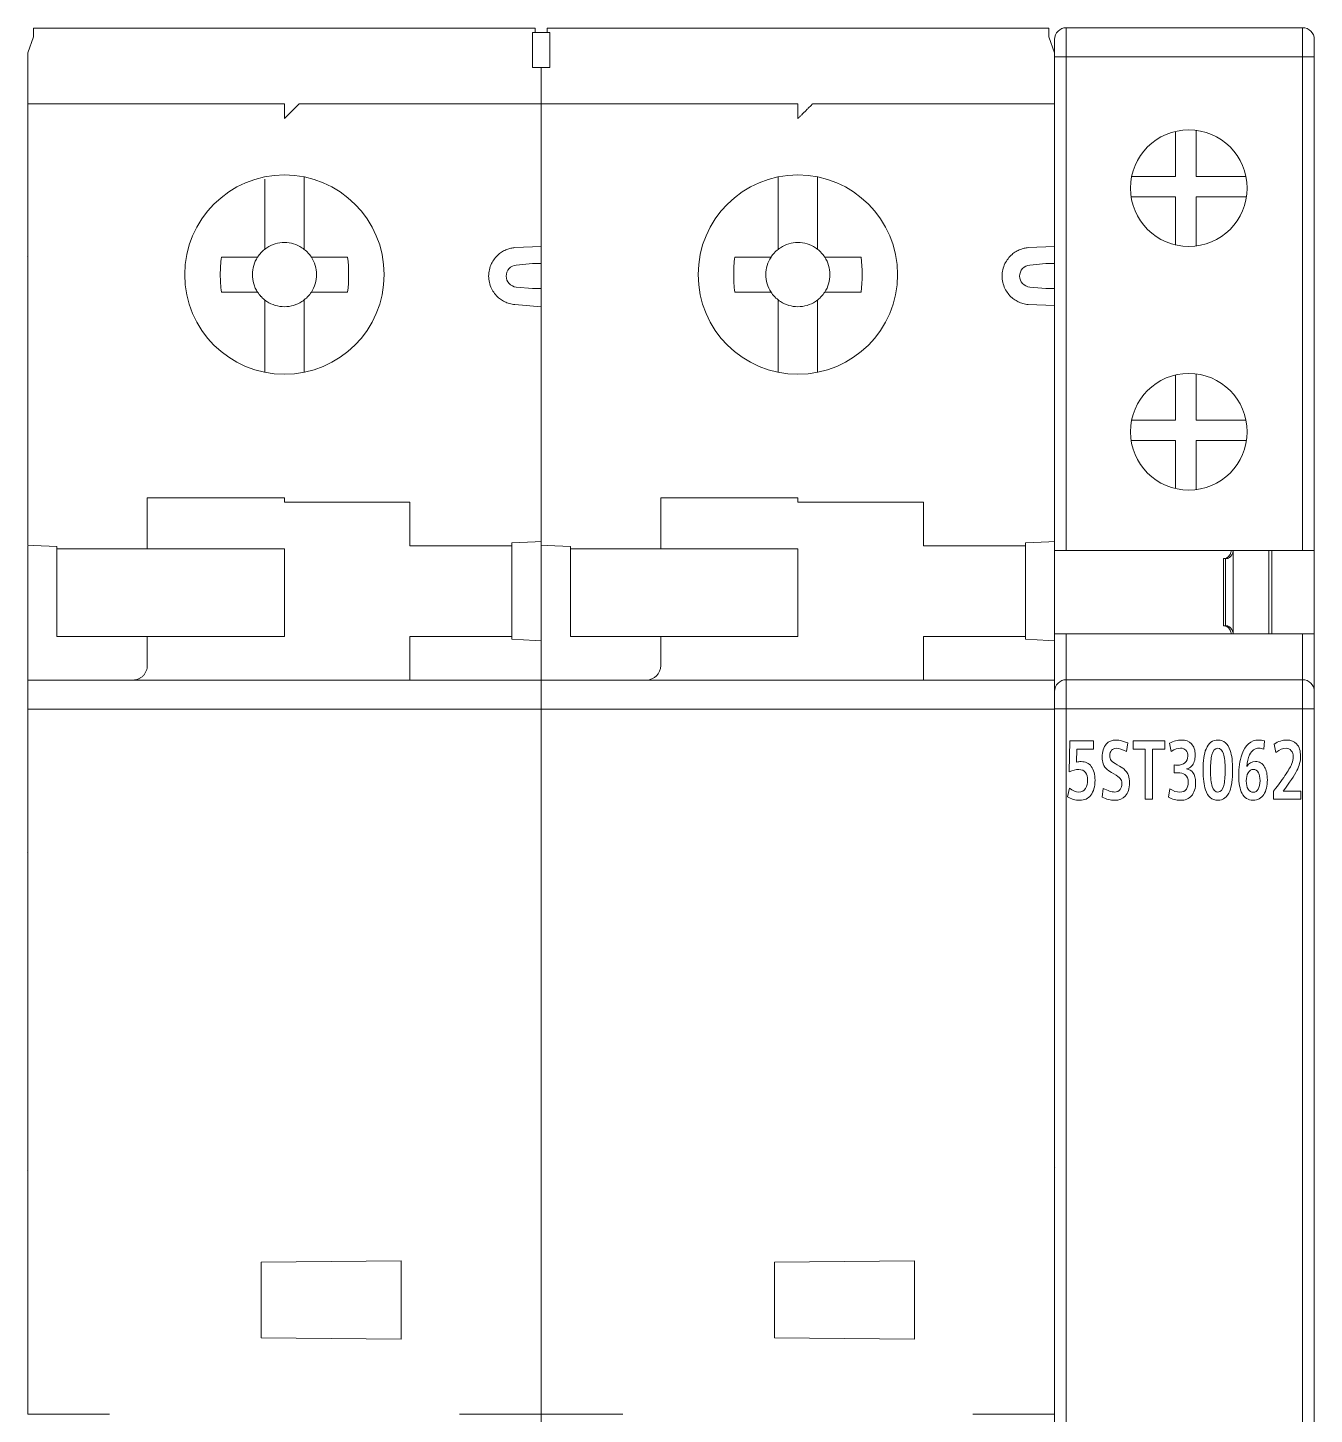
# Model space of a CAD drawing. Header units: millimetres. Extents: x 4137 to 6698, y 1400 to 3585.
# Drawn here: x 4562.12 to 4606.22, y 3019.04 to 3066.57 of the extents above; entities that cross this region are included whole.
import ezdxf

# ---------------------------------------------------------------- set-up
doc = ezdxf.new("R2010")
doc.units = ezdxf.units.MM
doc.layers.add('000-PI-Oprema', color=30, linetype='Continuous', lineweight=5)

msp = doc.modelspace()

# ---------------------------------------------------------------- linework, layer by layer
at = {"layer": '000-PI-Oprema', "color": 0, "lineweight": 0}
for p, q in [((4562.322, 3066.253), (4562.122, 3065.703)), ((4562.322, 3066.553), (4567.122, 3066.553)), ((4567.122, 3066.553), (4574.742, 3066.553)), ((4574.742, 3066.553), (4579.522, 3066.553)), ((4579.422, 3066.403), (4579.522, 3066.403)), ((4579.522, 3066.403), (4579.922, 3066.403)), ((4579.922, 3066.553), (4584.722, 3066.553)), ((4579.922, 3066.403), (4580.022, 3066.403)), ((4584.722, 3066.553), (4592.342, 3066.553)), ((4592.342, 3066.553), (4597.122, 3066.553)), ((4597.322, 3065.703), (4597.122, 3066.253)), ((4562.122, 3065.703), (4562.122, 3063.103)), ((4597.322, 3065.703), (4597.322, 3063.103)), ((4579.422, 3065.203), (4579.422, 3065.503)), ((4580.022, 3065.203), (4579.422, 3065.203)), ((4579.722, 3065.203), (4579.722, 3059.383)), ((4580.022, 3065.203), (4580.022, 3065.503)), ((4570.922, 3063.953), (4562.122, 3063.953)), ((4571.422, 3063.953), (4579.522, 3063.953)), ((4579.522, 3063.953), (4588.522, 3063.953)), ((4589.022, 3063.953), (4597.322, 3063.953)), ((4562.122, 3063.103), (4562.122, 3048.832)), ((4597.322, 3063.103), (4597.322, 3059.383)), ((4571.597, 3061.379), (4571.597, 3061.454)), ((4587.847, 3061.454), (4587.847, 3061.379)), ((4589.197, 3061.379), (4589.197, 3061.454)), ((4570.247, 3061.379), (4570.247, 3059.259)), ((4571.597, 3059.259), (4571.597, 3061.379)), ((4587.847, 3061.379), (4587.847, 3059.259)), ((4589.197, 3059.259), (4589.197, 3061.379)), ((4570.247, 3058.972), (4570.247, 3059.259)), ((4571.597, 3058.972), (4571.597, 3059.259)), ((4579.722, 3059.066), (4578.816, 3059.028)), ((4579.722, 3056.723), (4579.722, 3059.383)), ((4587.847, 3058.972), (4587.847, 3059.259)), ((4589.197, 3058.972), (4589.197, 3059.259)), ((4597.322, 3059.066), (4596.416, 3059.028)), ((4562.122, 3058.753), (4562.117, 3058.739)), ((4568.759, 3058.703), (4569.616, 3058.703)), ((4572.229, 3058.703), (4573.086, 3058.703)), ((4586.359, 3058.703), (4587.216, 3058.703)), ((4589.829, 3058.703), (4590.686, 3058.703)), ((4606.222, 3058.753), (4606.217, 3058.739)), ((4579.422, 3058.479), (4578.868, 3058.43)), ((4597.022, 3058.479), (4596.468, 3058.43)), ((4597.322, 3058.479), (4597.322, 3057.627)), ((4579.422, 3057.627), (4578.868, 3057.676)), ((4597.022, 3057.627), (4596.468, 3057.676)), ((4568.759, 3057.503), (4569.616, 3057.503)), ((4570.247, 3056.947), (4570.247, 3057.235)), ((4571.597, 3056.947), (4571.597, 3057.235)), ((4573.086, 3057.503), (4572.229, 3057.503)), ((4586.359, 3057.503), (4587.216, 3057.503)), ((4587.847, 3056.947), (4587.847, 3057.235)), ((4589.197, 3056.947), (4589.197, 3057.235)), ((4590.686, 3057.503), (4589.829, 3057.503)), ((4570.247, 3056.947), (4570.247, 3054.827)), ((4571.597, 3054.827), (4571.597, 3056.947)), ((4578.816, 3057.078), (4579.722, 3056.999)), ((4579.722, 3056.723), (4579.722, 3048.956)), ((4587.847, 3056.947), (4587.847, 3054.827)), ((4589.197, 3054.827), (4589.197, 3056.947)), ((4596.416, 3057.078), (4597.322, 3057.04)), ((4597.322, 3056.723), (4597.322, 3048.956)), ((4570.247, 3054.827), (4570.247, 3054.752)), ((4571.597, 3054.752), (4571.597, 3054.827)), ((4587.847, 3054.827), (4587.847, 3054.752)), ((4589.197, 3054.752), (4589.197, 3054.827)), ((4562.122, 3052.803), (4562.117, 3052.808)), ((4597.327, 3052.603), (4597.322, 3052.603)), ((4606.222, 3052.803), (4606.217, 3052.808)), ((4566.222, 3050.453), (4570.922, 3050.453)), ((4566.222, 3048.703), (4566.222, 3050.453)), ((4570.922, 3050.453), (4570.922, 3050.303)), ((4570.922, 3050.303), (4575.222, 3050.303)), ((4575.222, 3050.303), (4575.222, 3048.803)), ((4588.522, 3050.453), (4583.822, 3050.453)), ((4583.822, 3048.703), (4583.822, 3050.453)), ((4588.522, 3050.303), (4588.522, 3050.453)), ((4592.822, 3050.303), (4588.522, 3050.303)), ((4592.822, 3048.803), (4592.822, 3050.303)), ((4562.322, 3048.821), (4562.122, 3048.832)), ((4562.122, 3044.627), (4562.122, 3048.803)), ((4562.322, 3048.821), (4563.122, 3048.779)), ((4563.122, 3048.779), (4563.122, 3048.703)), ((4563.122, 3048.703), (4566.222, 3048.703)), ((4563.122, 3048.703), (4563.122, 3045.703)), ((4566.222, 3048.703), (4566.622, 3048.703)), ((4566.622, 3048.703), (4570.922, 3048.703)), ((4570.922, 3048.703), (4570.922, 3045.703)), ((4575.622, 3048.803), (4575.222, 3048.803)), ((4575.622, 3048.803), (4578.722, 3048.803)), ((4578.722, 3048.903), (4579.522, 3048.945)), ((4578.722, 3048.803), (4578.722, 3048.903)), ((4578.722, 3045.703), (4578.722, 3048.803)), ((4579.522, 3048.945), (4579.722, 3048.956)), ((4579.722, 3048.956), (4579.722, 3048.832)), ((4579.722, 3048.832), (4579.922, 3048.821)), ((4579.722, 3048.803), (4579.722, 3048.832)), ((4579.722, 3048.803), (4579.722, 3045.551)), ((4579.922, 3048.821), (4580.722, 3048.779)), ((4580.722, 3048.779), (4580.722, 3048.703)), ((4580.722, 3048.703), (4583.822, 3048.703)), ((4580.722, 3048.703), (4580.722, 3045.703)), ((4583.822, 3048.703), (4584.222, 3048.703)), ((4584.222, 3048.703), (4588.522, 3048.703)), ((4588.522, 3048.703), (4588.522, 3045.703)), ((4593.222, 3048.803), (4592.822, 3048.803)), ((4596.322, 3048.803), (4593.222, 3048.803)), ((4597.122, 3048.945), (4596.322, 3048.903)), ((4596.322, 3048.803), (4596.322, 3048.903)), ((4596.322, 3045.703), (4596.322, 3048.803)), ((4597.322, 3048.956), (4597.122, 3048.945)), ((4597.322, 3048.956), (4597.322, 3045.551)), ((4562.117, 3047.798), (4562.122, 3047.803)), ((4597.322, 3048.003), (4597.327, 3048.003)), ((4606.217, 3047.798), (4606.222, 3047.803)), ((4563.122, 3045.703), (4566.222, 3045.703)), ((4566.622, 3045.703), (4566.222, 3045.703)), ((4566.222, 3045.703), (4566.222, 3044.703)), ((4570.922, 3045.703), (4566.622, 3045.703)), ((4575.222, 3045.703), (4575.622, 3045.703)), ((4575.222, 3044.203), (4575.222, 3045.703)), ((4578.722, 3045.703), (4575.622, 3045.703)), ((4578.722, 3045.603), (4578.722, 3045.703)), ((4578.722, 3045.603), (4579.522, 3045.561)), ((4579.522, 3045.561), (4579.722, 3045.551)), ((4579.722, 3044.627), (4579.722, 3045.551)), ((4583.822, 3045.703), (4580.722, 3045.703)), ((4583.822, 3045.703), (4584.222, 3045.703)), ((4583.822, 3045.703), (4583.822, 3044.703)), ((4588.522, 3045.703), (4584.222, 3045.703)), ((4592.822, 3045.703), (4593.222, 3045.703)), ((4592.822, 3045.703), (4592.822, 3044.203)), ((4596.322, 3045.703), (4593.222, 3045.703)), ((4596.322, 3045.603), (4596.322, 3045.703)), ((4597.122, 3045.561), (4596.322, 3045.603)), ((4597.122, 3045.561), (4597.322, 3045.551)), ((4597.322, 3045.551), (4597.322, 3043.353)), ((4562.122, 3043.353), (4562.122, 3044.627)), ((4579.722, 3044.627), (4579.722, 3043.353)), ((4562.122, 3044.203), (4579.722, 3044.203)), ((4597.322, 3044.203), (4579.722, 3044.203)), ((4562.122, 3019.036), (4562.122, 3043.353)), ((4579.722, 3043.353), (4579.722, 3043.203)), ((4597.322, 3043.353), (4597.322, 3019.186)), ((4579.522, 3043.203), (4562.122, 3043.203)), ((4579.722, 3043.203), (4579.522, 3043.203)), ((4597.122, 3043.203), (4579.722, 3043.208)), ((4579.722, 3043.203), (4579.722, 3019.036)), ((4597.122, 3043.203), (4597.322, 3043.203)), ((4562.117, 3038.298), (4562.122, 3038.303)), ((4597.322, 3038.503), (4597.327, 3038.503)), ((4606.217, 3038.298), (4606.222, 3038.303)), ((4562.122, 3036.753), (4562.117, 3036.753)), ((4606.222, 3036.753), (4606.217, 3036.753)), ((4562.122, 3036.153), (4562.117, 3036.158)), ((4597.327, 3036.158), (4597.322, 3036.153)), ((4606.222, 3036.153), (4606.217, 3036.158)), ((4562.122, 3029.051), (4562.121, 3029.056)), ((4597.322, 3028.753), (4597.327, 3028.748)), ((4606.222, 3029.051), (4606.221, 3029.056)), ((4562.117, 3027.417), (4562.122, 3027.403)), ((4597.322, 3027.503), (4597.327, 3027.517)), ((4606.217, 3027.417), (4606.222, 3027.403)), ((4570.122, 3024.253), (4574.922, 3024.295)), ((4570.122, 3021.653), (4570.122, 3024.253)), ((4574.922, 3024.295), (4574.922, 3021.611)), ((4587.722, 3024.253), (4592.522, 3024.295)), ((4587.722, 3021.653), (4587.722, 3024.253)), ((4592.522, 3024.295), (4592.522, 3021.611)), ((4574.922, 3021.611), (4570.122, 3021.653)), ((4592.522, 3021.611), (4587.722, 3021.653)), ((4562.322, 3019.036), (4562.122, 3019.036)), ((4562.322, 3019.036), (4564.922, 3019.036)), ((4576.922, 3019.036), (4579.522, 3019.036)), ((4579.722, 3019.036), (4579.522, 3019.036)), ((4579.722, 3019.036), (4579.722, 3017.794)), ((4579.922, 3019.036), (4579.722, 3019.036)), ((4579.922, 3019.036), (4582.522, 3019.036)), ((4594.522, 3019.036), (4597.122, 3019.036)), ((4597.122, 3019.036), (4597.322, 3019.036))]:
    msp.add_line(p, q, dxfattribs=at)
at = {"layer": '000-PI-Oprema', "color": 0, "linetype": 'ByBlock', "lineweight": 0}
for p, q in [((4597.322, 3065.566), (4597.322, 3066.166)), ((4597.722, 3066.566), (4605.822, 3066.566)), ((4597.722, 3065.566), (4597.722, 3066.566)), ((4605.822, 3065.566), (4605.822, 3066.566)), ((4606.222, 3066.166), (4606.222, 3065.566)), ((4597.322, 3048.641), (4597.322, 3065.566)), ((4597.722, 3065.566), (4597.322, 3065.566)), ((4597.722, 3048.641), (4597.722, 3065.566)), ((4597.722, 3065.566), (4605.822, 3065.566)), ((4605.822, 3048.641), (4605.822, 3065.566)), ((4606.222, 3065.566), (4605.822, 3065.566)), ((4606.222, 3065.566), (4606.222, 3048.641)), ((4601.471, 3063.014), (4601.471, 3061.466)), ((4602.171, 3063.05), (4602.171, 3061.466)), ((4599.963, 3061.466), (4601.471, 3061.466)), ((4602.171, 3061.466), (4603.882, 3061.466)), ((4599.945, 3060.766), (4601.471, 3060.766)), ((4601.471, 3060.766), (4601.471, 3059.117)), ((4602.171, 3059.081), (4602.171, 3060.766)), ((4603.9, 3060.766), (4602.171, 3060.766)), ((4601.471, 3054.664), (4601.471, 3053.116)), ((4602.171, 3054.7), (4602.171, 3053.116)), ((4599.963, 3053.116), (4601.471, 3053.116)), ((4602.171, 3053.116), (4603.882, 3053.116)), ((4601.471, 3052.416), (4599.945, 3052.416)), ((4601.471, 3052.416), (4601.471, 3050.767)), ((4603.9, 3052.416), (4602.171, 3052.416)), ((4602.171, 3050.731), (4602.171, 3052.416)), ((4597.722, 3048.641), (4597.322, 3048.641)), ((4597.322, 3048.366), (4597.322, 3048.641)), ((4605.822, 3048.641), (4597.722, 3048.641)), ((4603.446, 3048.641), (4603.446, 3045.791)), ((4604.667, 3045.791), (4604.667, 3048.641)), ((4604.772, 3048.641), (4604.772, 3045.791)), ((4606.222, 3048.641), (4605.822, 3048.641)), ((4606.222, 3048.641), (4606.222, 3045.791)), ((4597.322, 3045.791), (4597.322, 3048.366)), ((4603.112, 3046.066), (4603.112, 3048.366)), ((4603.112, 3048.366), (4603.184, 3048.366)), ((4603.184, 3046.066), (4603.184, 3048.366)), ((4603.198, 3048.366), (4603.184, 3048.366)), ((4597.322, 3043.816), (4597.322, 3045.791)), ((4597.322, 3045.791), (4597.722, 3045.791)), ((4605.822, 3045.791), (4597.722, 3045.791)), ((4597.722, 3045.791), (4597.722, 3044.216)), ((4603.184, 3046.066), (4603.112, 3046.066)), ((4603.198, 3046.066), (4603.184, 3046.066)), ((4605.822, 3045.791), (4606.222, 3045.791)), ((4605.822, 3044.216), (4605.822, 3045.791)), ((4606.222, 3045.791), (4606.222, 3043.816)), ((4597.322, 3043.216), (4597.322, 3043.816)), ((4605.822, 3044.216), (4597.722, 3044.216)), ((4597.722, 3043.216), (4597.722, 3044.216)), ((4605.822, 3043.216), (4605.822, 3044.216)), ((4606.222, 3043.816), (4606.222, 3043.216)), ((4597.322, 3016.605), (4597.322, 3043.216)), ((4597.722, 3043.216), (4597.322, 3043.216)), ((4597.722, 3016.86), (4597.722, 3043.216)), ((4605.822, 3043.216), (4597.722, 3043.216)), ((4606.222, 3043.216), (4605.822, 3043.216)), ((4605.822, 3016.86), (4605.822, 3043.216)), ((4606.222, 3043.216), (4606.222, 3016.605)), ((4606.222, 3043.216), (4606.222, 3016.605)), ((4597.821, 3041.058), (4597.845, 3042.116)), ((4597.845, 3042.116), (4598.656, 3042.116)), ((4598.656, 3042.116), (4598.656, 3041.834)), ((4599.832, 3042.048), (4599.782, 3041.751)), ((4600.011, 3041.834), (4600.011, 3042.116)), ((4600.011, 3042.116), (4601.104, 3042.116)), ((4601.104, 3042.116), (4601.104, 3041.834)), ((4601.314, 3041.759), (4601.265, 3042.041)), ((4604.516, 3042.126), (4604.495, 3041.832)), ((4604.909, 3041.718), (4604.848, 3042.009)), ((4598.086, 3041.834), (4598.075, 3041.387)), ((4598.656, 3041.834), (4598.086, 3041.834)), ((4600.429, 3041.834), (4600.011, 3041.834)), ((4600.429, 3040.116), (4600.429, 3041.834)), ((4601.104, 3041.834), (4600.68, 3041.834)), ((4600.68, 3041.834), (4600.68, 3040.116)), ((4601.416, 3041.021), (4601.416, 3041.293)), ((4597.764, 3040.206), (4597.832, 3040.494)), ((4598.955, 3040.186), (4598.99, 3040.491)), ((4600.68, 3040.116), (4600.429, 3040.116)), ((4601.222, 3040.188), (4601.274, 3040.474)), ((4604.824, 3040.116), (4604.824, 3040.394)), ((4605.764, 3040.116), (4604.824, 3040.116)), ((4605.155, 3040.398), (4605.764, 3040.398)), ((4605.764, 3040.398), (4605.764, 3040.116))]:
    msp.add_line(p, q, dxfattribs=at)
for centre in [(4601.922, 3061.066), (4601.922, 3052.716)]:
    msp.add_circle(centre, 2, dxfattribs=at)
at = {"layer": '000-PI-Oprema', "color": 0, "lineweight": 0}
for centre in [(4570.922, 3058.103), (4588.522, 3058.103)]:
    msp.add_circle(centre, 3.418, dxfattribs=at)
at = {"layer": '000-PI-Oprema', "color": 0, "linetype": 'ByBlock', "lineweight": 0}
for centre, start, end in [((4597.722, 3066.166), 90, 180), ((4605.822, 3066.166), 0, 90), ((4597.722, 3043.816), 90, 180), ((4605.822, 3043.816), 0, 90)]:
    msp.add_arc(centre, 0.4, start, end, dxfattribs=at)
at = {"layer": '000-PI-Oprema', "color": 0, "lineweight": 0}
for centre, radius, start, end in [((4570.922, 3058.103), 1.1, 123.0557, 133.0681), ((4570.922, 3058.103), 1.1, 46.9319, 56.9443), ((4588.522, 3058.103), 1.1, 123.0557, 133.0681), ((4588.522, 3058.103), 1.1, 46.9319, 56.9443), ((4570.922, 3058.103), 1.1, 136.9319, 146.9443), ((4570.922, 3058.103), 1.1, 135, 136.9319), ((4570.922, 3058.103), 1.1, 45, 46.9319), ((4570.922, 3058.103), 1.1, 43.0681, 45), ((4570.922, 3058.103), 1.1, 33.0557, 43.0681), ((4588.522, 3058.103), 1.1, 136.9319, 146.9443), ((4588.522, 3058.103), 1.1, 135, 136.9319), ((4588.522, 3058.103), 1.1, 45, 46.9319), ((4588.522, 3058.103), 1.1, 43.0681, 45), ((4588.522, 3058.103), 1.1, 33.0557, 43.0681), ((4570.922, 3058.103), 1.1, 213.0557, 223.0681), ((4570.922, 3058.103), 1.1, 226.9319, 236.9443), ((4570.922, 3058.103), 1.1, 303.0557, 313.0681), ((4570.922, 3058.103), 1.1, 313.0681, 315), ((4570.922, 3058.103), 1.1, 315, 316.9319), ((4570.922, 3058.103), 1.1, 316.9319, 326.9443), ((4588.522, 3058.103), 1.1, 213.0557, 223.0681), ((4588.522, 3058.103), 1.1, 226.9319, 236.9443), ((4588.522, 3058.103), 1.1, 303.0557, 313.0681), ((4588.522, 3058.103), 1.1, 313.0681, 315), ((4588.522, 3058.103), 1.1, 315, 316.9319), ((4588.522, 3058.103), 1.1, 316.9319, 326.9443), ((4583.322, 3044.703), 0.5, 270, 0)]:
    msp.add_arc(centre, radius, start, end, dxfattribs=at)
for points, knots in [([(4562.322, 3066.253), (4562.322, 3066.278), (4562.322, 3066.334), (4562.322, 3066.409), (4562.322, 3066.474), (4562.322, 3066.519), (4562.322, 3066.548), (4562.322, 3066.551), (4562.322, 3066.553)], [0.2613825, 0.2613825, 0.2613825, 0.2613825, 0.3685854, 0.5000663, 0.6285535, 0.7600358, 0.8779631, 1, 1, 1, 1]), ([(4579.422, 3066.403), (4579.422, 3066.384), (4579.422, 3066.329), (4579.422, 3066.215), (4579.422, 3066.056), (4579.422, 3065.879), (4579.422, 3065.692), (4579.422, 3065.566), (4579.422, 3065.503)], [0.287427, 0.287427, 0.287427, 0.287427, 0.3699948, 0.5001298, 0.629921, 0.7600558, 0.879771, 1, 1, 1, 1]), ([(4579.522, 3066.403), (4579.522, 3066.404), (4579.522, 3066.46), (4579.522, 3066.528), (4579.522, 3066.545), (4579.522, 3066.553)], [0, 0, 0, 0, 0.010834, 0.505413, 1, 1, 1, 1]), ([(4579.922, 3066.553), (4579.922, 3066.545), (4579.922, 3066.528), (4579.922, 3066.46), (4579.922, 3066.404), (4579.922, 3066.403)], [0, 0, 0, 0, 0.494587, 0.989166, 1, 1, 1, 1]), ([(4580.022, 3066.403), (4580.022, 3066.355), (4580.022, 3066.29), (4580.022, 3066.025), (4580.022, 3065.765), (4580.022, 3065.503)], [0.2858647, 0.2858647, 0.2858647, 0.2858647, 0.5, 0.5, 1, 1, 1, 1]), ([(4597.122, 3066.253), (4597.122, 3066.31), (4597.122, 3066.363), (4597.122, 3066.499), (4597.122, 3066.553), (4597.122, 3066.553)], [0.262243, 0.262243, 0.262243, 0.262243, 0.5, 0.5, 1, 1, 1, 1]), ([(4570.922, 3063.953), (4570.922, 3063.952), (4570.922, 3063.951), (4570.922, 3063.938), (4570.922, 3063.915), (4570.922, 3063.874), (4570.922, 3063.81), (4570.922, 3063.73), (4570.922, 3063.642), (4570.922, 3063.548), (4570.922, 3063.485), (4570.922, 3063.453)], [0, 0, 0, 0, 0.080758, 0.160392, 0.240099, 0.368585, 0.500066, 0.628554, 0.760036, 0.877963, 1, 1, 1, 1]), ([(4571.422, 3063.953), (4571.422, 3063.953), (4571.421, 3063.951), (4571.411, 3063.942), (4571.396, 3063.927), (4571.375, 3063.906), (4571.348, 3063.879), (4571.315, 3063.846), (4571.268, 3063.798), (4571.201, 3063.732), (4571.12, 3063.65), (4571.025, 3063.556), (4570.96, 3063.491), (4570.922, 3063.453)], [0, 0, 0, 0, 0.056117, 0.113833, 0.173777, 0.236509, 0.302522, 0.372235, 0.446007, 0.56933, 0.712859, 0.83153, 1, 1, 1, 1]), ([(4588.522, 3063.453), (4588.522, 3063.584), (4588.522, 3063.714), (4588.522, 3063.899), (4588.522, 3063.953), (4588.522, 3063.953)], [0, 0, 0, 0, 0.5, 0.5, 1, 1, 1, 1]), ([(4588.522, 3063.453), (4588.544, 3063.475), (4588.588, 3063.518), (4588.652, 3063.582), (4588.723, 3063.654), (4588.8, 3063.731), (4588.876, 3063.807), (4588.939, 3063.87), (4588.986, 3063.917), (4589.017, 3063.947), (4589.021, 3063.951), (4589.022, 3063.953)], [0, 0, 0, 0, 0.097283, 0.192791, 0.287384, 0.42418, 0.554334, 0.675821, 0.789691, 0.896334, 1, 1, 1, 1]), ([(4571.522, 3059.025), (4571.345, 3059.141), (4571.134, 3059.203), (4570.711, 3059.203), (4570.5, 3059.141), (4570.322, 3059.025)], [0, 0, 0, 0, 0.5, 0.5, 1, 1, 1, 1]), ([(4578.816, 3057.078), (4578.786, 3057.082), (4578.725, 3057.089), (4578.636, 3057.11), (4578.525, 3057.146), (4578.396, 3057.209), (4578.251, 3057.314), (4578.119, 3057.453), (4578.011, 3057.63), (4577.938, 3057.833), (4577.914, 3058.053), (4577.938, 3058.274), (4578.011, 3058.476), (4578.119, 3058.654), (4578.25, 3058.792), (4578.396, 3058.897), (4578.539, 3058.966), (4578.68, 3059.011), (4578.771, 3059.022), (4578.816, 3059.028)], [0, 0, 0, 0, 0.031513, 0.062833, 0.094232, 0.152293, 0.210532, 0.279327, 0.348301, 0.424071, 0.50002, 0.57579, 0.651739, 0.720534, 0.789508, 0.84757, 0.905809, 0.95275, 1, 1, 1, 1]), ([(4589.122, 3059.025), (4588.945, 3059.141), (4588.734, 3059.203), (4588.311, 3059.203), (4588.1, 3059.141), (4587.922, 3059.025)], [0, 0, 0, 0, 0.5, 0.5, 1, 1, 1, 1]), ([(4596.416, 3057.078), (4596.386, 3057.082), (4596.325, 3057.089), (4596.236, 3057.11), (4596.125, 3057.146), (4595.996, 3057.209), (4595.851, 3057.314), (4595.719, 3057.453), (4595.611, 3057.63), (4595.538, 3057.833), (4595.514, 3058.053), (4595.538, 3058.274), (4595.611, 3058.476), (4595.719, 3058.654), (4595.85, 3058.792), (4595.996, 3058.897), (4596.139, 3058.966), (4596.28, 3059.011), (4596.371, 3059.022), (4596.416, 3059.028)], [0, 0, 0, 0, 0.031513, 0.062833, 0.094232, 0.152293, 0.210532, 0.279327, 0.348301, 0.424071, 0.50002, 0.57579, 0.651739, 0.720534, 0.789508, 0.84757, 0.905809, 0.95275, 1, 1, 1, 1]), ([(4597.322, 3059.382), (4597.322, 3059.382), (4597.322, 3059.38), (4597.322, 3059.367), (4597.322, 3059.345), (4597.322, 3059.305), (4597.322, 3059.236), (4597.322, 3059.123), (4597.322, 3058.985), (4597.322, 3058.828), (4597.322, 3058.657), (4597.322, 3058.538), (4597.322, 3058.479)], [0, 0, 0, 0, 0.062572, 0.124512, 0.186422, 0.248903, 0.373491, 0.498598, 0.623567, 0.749199, 0.874318, 1, 1, 1, 1]), ([(4568.759, 3058.703), (4568.735, 3058.504), (4568.71, 3058.103), (4568.735, 3057.702), (4568.759, 3057.503), (4568.759, 3057.503)], [-0.000008, -0.000008, -0.000008, -0.000008, 0.499992, 0.999992, 1, 1, 1, 1]), ([(4572.229, 3058.703), (4572.161, 3058.703), (4572.037, 3058.703), (4571.905, 3058.703), (4571.844, 3058.703)], [0, 0, 0, 0, 0.54278, 1, 1, 1, 1]), ([(4586.359, 3058.703), (4586.335, 3058.504), (4586.31, 3058.103), (4586.335, 3057.702), (4586.359, 3057.503), (4586.359, 3057.503)], [0, 0, 0, 0, 0.5, 1, 1.000008, 1.000008, 1.000008, 1.000008]), ([(4589.829, 3058.703), (4589.761, 3058.703), (4589.637, 3058.703), (4589.505, 3058.703), (4589.444, 3058.703)], [0, 0, 0, 0, 0.54278, 1, 1, 1, 1]), ([(4570.001, 3057.503), (4570.002, 3057.505), (4570.001, 3057.503), (4570, 3057.503), (4570, 3057.504), (4570, 3057.504), (4570, 3057.504), (4569.999, 3057.506), (4569.997, 3057.508), (4569.994, 3057.513), (4569.988, 3057.523), (4569.976, 3057.542), (4569.953, 3057.583), (4569.911, 3057.665), (4569.846, 3057.839), (4569.822, 3057.997), (4569.822, 3058.103)], [0, 0, 0, 0, 0.000244, 0.000244, 0.000488, 0.000977, 0.001953, 0.003906, 0.007813, 0.015625, 0.03125, 0.0625, 0.125, 0.25, 0.5, 1, 1, 1, 1]), ([(4578.868, 3057.676), (4578.775, 3057.684), (4578.685, 3057.728), (4578.559, 3057.866), (4578.522, 3057.96), (4578.522, 3058.147), (4578.559, 3058.24), (4578.685, 3058.378), (4578.775, 3058.422), (4578.868, 3058.43)], [0, 0, 0, 0, 0.25, 0.25, 0.5, 0.5, 0.75, 0.75, 1, 1, 1, 1]), ([(4579.722, 3058.479), (4579.722, 3058.479), (4579.69, 3058.479), (4579.579, 3058.479), (4579.501, 3058.479), (4579.422, 3058.479)], [0, 0, 0, 0, 0.5, 0.5, 1, 1, 1, 1]), ([(4587.601, 3057.503), (4587.601, 3057.503), (4587.485, 3057.68), (4587.422, 3057.892), (4587.422, 3058.103)], [0, 0, 0, 0, 0.0000079, 0.5000079, 0.5000079, 0.5000079, 0.5000079]), ([(4596.468, 3057.676), (4596.375, 3057.684), (4596.285, 3057.728), (4596.159, 3057.866), (4596.122, 3057.96), (4596.122, 3058.147), (4596.159, 3058.24), (4596.285, 3058.378), (4596.375, 3058.422), (4596.468, 3058.43)], [0, 0, 0, 0, 0.25, 0.25, 0.5, 0.5, 0.75, 0.75, 1, 1, 1, 1]), ([(4597.322, 3058.479), (4597.322, 3058.479), (4597.29, 3058.479), (4597.179, 3058.479), (4597.101, 3058.479), (4597.022, 3058.479)], [0, 0, 0, 0, 0.5, 0.5, 1, 1, 1, 1]), ([(4579.722, 3057.627), (4579.722, 3057.627), (4579.693, 3057.627), (4579.576, 3057.627), (4579.493, 3057.627), (4579.422, 3057.627)], [0, 0, 0, 0, 0.5, 0.5, 1, 1, 1, 1]), ([(4597.322, 3057.627), (4597.322, 3057.627), (4597.293, 3057.627), (4597.176, 3057.627), (4597.093, 3057.627), (4597.022, 3057.627)], [0, 0, 0, 0, 0.5, 0.5, 1, 1, 1, 1]), ([(4597.322, 3057.627), (4597.322, 3057.598), (4597.322, 3057.538), (4597.322, 3057.45), (4597.322, 3057.364), (4597.322, 3057.253), (4597.322, 3057.121), (4597.322, 3056.984), (4597.322, 3056.87), (4597.322, 3056.788), (4597.322, 3056.734), (4597.322, 3056.727), (4597.322, 3056.724)], [0, 0, 0, 0, 0.06314, 0.125631, 0.188079, 0.251095, 0.376332, 0.501694, 0.62641, 0.751388, 0.875439, 1, 1, 1, 1]), ([(4569.616, 3057.503), (4569.684, 3057.503), (4569.808, 3057.503), (4569.94, 3057.503), (4570.001, 3057.503)], [0, 0, 0, 0, 0.54278, 1, 1, 1, 1]), ([(4570.322, 3057.181), (4570.5, 3057.066), (4570.711, 3057.003), (4571.134, 3057.003), (4571.345, 3057.066), (4571.522, 3057.181)], [0, 0, 0, 0, 0.5, 0.5, 1, 1, 1, 1]), ([(4572.229, 3057.503), (4572.161, 3057.503), (4572.037, 3057.503), (4571.905, 3057.503), (4571.844, 3057.503)], [0, 0, 0, 0, 0.540007, 1, 1, 1, 1]), ([(4587.216, 3057.503), (4587.284, 3057.503), (4587.408, 3057.503), (4587.54, 3057.503), (4587.601, 3057.503)], [0, 0, 0, 0, 0.54278, 1, 1, 1, 1]), ([(4587.922, 3057.181), (4588.1, 3057.066), (4588.311, 3057.003), (4588.734, 3057.003), (4588.945, 3057.066), (4589.122, 3057.181)], [0, 0, 0, 0, 0.5, 0.5, 1, 1, 1, 1]), ([(4589.829, 3057.503), (4589.761, 3057.503), (4589.637, 3057.503), (4589.505, 3057.503), (4589.444, 3057.503)], [0, 0, 0, 0, 0.540007, 1, 1, 1, 1]), ([(4565.722, 3044.203), (4565.743, 3044.204), (4565.781, 3044.205), (4565.833, 3044.215), (4565.876, 3044.227), (4565.934, 3044.248), (4566.001, 3044.284), (4566.078, 3044.347), (4566.141, 3044.423), (4566.187, 3044.512), (4566.217, 3044.606), (4566.221, 3044.672), (4566.222, 3044.703)], [0, 0, 0, 0, 0.090538, 0.168629, 0.234274, 0.28748, 0.430983, 0.554467, 0.680811, 0.79553, 0.900937, 1, 1, 1, 1]), ([(4597.322, 3043.353), (4597.322, 3043.352), (4597.322, 3043.35), (4597.322, 3043.335), (4597.322, 3043.307), (4597.322, 3043.263), (4597.322, 3043.223), (4597.322, 3043.203)], [0, 0, 0, 0, 0.169382, 0.332374, 0.500748, 0.7482, 1, 1, 1, 1]), ([(4579.722, 3043.303), (4579.722, 3043.299), (4579.722, 3043.293), (4579.722, 3043.225), (4579.722, 3043.208)], [0, 0, 0, 0, 0.751055, 1, 1, 1, 1])]:
    msp.add_open_spline(points, degree=3, knots=knots, dxfattribs=at)
for points in [[(4570.001, 3058.703), (4569.867, 3058.703), (4569.74, 3058.703), (4569.616, 3058.703)], [(4569.822, 3058.103), (4569.822, 3058.315), (4569.885, 3058.526), (4570.001, 3058.703)], [(4570.145, 3058.881), (4570.153, 3058.89), (4570.162, 3058.898), (4570.171, 3058.907)], [(4572.022, 3058.103), (4572.022, 3058.315), (4571.96, 3058.526), (4571.844, 3058.703)], [(4573.086, 3057.503), (4573.134, 3057.901), (4573.134, 3058.305), (4573.086, 3058.703)], [(4587.601, 3058.703), (4587.467, 3058.703), (4587.34, 3058.703), (4587.216, 3058.703)], [(4587.422, 3058.103), (4587.422, 3058.315), (4587.485, 3058.526), (4587.601, 3058.703)], [(4587.745, 3058.881), (4587.753, 3058.89), (4587.762, 3058.898), (4587.771, 3058.907)], [(4589.622, 3058.103), (4589.622, 3058.315), (4589.56, 3058.526), (4589.444, 3058.703)], [(4590.686, 3057.503), (4590.734, 3057.901), (4590.734, 3058.305), (4590.686, 3058.703)], [(4571.844, 3057.503), (4571.96, 3057.68), (4572.022, 3057.892), (4572.022, 3058.103)], [(4589.444, 3057.503), (4589.56, 3057.68), (4589.622, 3057.892), (4589.622, 3058.103)], [(4570.145, 3057.325), (4570.136, 3057.334), (4570.127, 3057.343), (4570.119, 3057.352)], [(4570.171, 3057.3), (4570.162, 3057.308), (4570.153, 3057.317), (4570.145, 3057.325)], [(4587.745, 3057.325), (4587.736, 3057.334), (4587.727, 3057.343), (4587.719, 3057.352)], [(4587.771, 3057.3), (4587.762, 3057.308), (4587.753, 3057.317), (4587.745, 3057.325)]]:
    msp.add_open_spline(points, degree=3, dxfattribs=at)
at = {"layer": '000-PI-Oprema', "color": 0, "linetype": 'ByBlock', "lineweight": 0}
for points, knots in [([(4603.118, 3048.366), (4603.138, 3048.366), (4603.179, 3048.372), (4603.24, 3048.402), (4603.296, 3048.449), (4603.341, 3048.511), (4603.367, 3048.577), (4603.375, 3048.622), (4603.376, 3048.641)], [0, 0, 0, 0, 0.175589, 0.351177, 0.526766, 0.702354, 0.877943, 1, 1, 1, 1]), ([(4603.445, 3048.641), (4603.444, 3048.629), (4603.442, 3048.617), (4603.438, 3048.595), (4603.435, 3048.585), (4603.43, 3048.565), (4603.426, 3048.556), (4603.415, 3048.527), (4603.406, 3048.51), (4603.39, 3048.485), (4603.384, 3048.476), (4603.372, 3048.461), (4603.36, 3048.446), (4603.346, 3048.433), (4603.333, 3048.421), (4603.326, 3048.416), (4603.304, 3048.4), (4603.29, 3048.391), (4603.269, 3048.381), (4603.262, 3048.379), (4603.248, 3048.374), (4603.241, 3048.372), (4603.221, 3048.367), (4603.209, 3048.366), (4603.198, 3048.366)], [0, 0, 0, 0, 0.078296, 0.078296, 0.144132, 0.144132, 0.209968, 0.209968, 0.34164, 0.34164, 0.407476, 0.407476, 0.473312, 0.539148, 0.539148, 0.604984, 0.604984, 0.736656, 0.736656, 0.802492, 0.802492, 0.868328, 0.868328, 1, 1, 1, 1]), ([(4603.376, 3045.791), (4603.375, 3045.81), (4603.367, 3045.855), (4603.341, 3045.921), (4603.296, 3045.983), (4603.24, 3046.03), (4603.179, 3046.059), (4603.138, 3046.066), (4603.118, 3046.066)], [0, 0, 0, 0, 0.122057, 0.297646, 0.473234, 0.648823, 0.824411, 1, 1, 1, 1]), ([(4603.198, 3046.066), (4603.209, 3046.066), (4603.221, 3046.064), (4603.241, 3046.06), (4603.248, 3046.058), (4603.261, 3046.053), (4603.269, 3046.05), (4603.29, 3046.04), (4603.304, 3046.032), (4603.325, 3046.016), (4603.332, 3046.011), (4603.346, 3045.998), (4603.36, 3045.985), (4603.372, 3045.971), (4603.384, 3045.955), (4603.39, 3045.947), (4603.406, 3045.922), (4603.415, 3045.904), (4603.426, 3045.876), (4603.43, 3045.866), (4603.435, 3045.847), (4603.438, 3045.837), (4603.442, 3045.815), (4603.444, 3045.803), (4603.445, 3045.791)], [0, 0, 0, 0, 0.131674, 0.131674, 0.197511, 0.197511, 0.263348, 0.263348, 0.395022, 0.395022, 0.460859, 0.460859, 0.526697, 0.592534, 0.592534, 0.658371, 0.658371, 0.790045, 0.790045, 0.855882, 0.855882, 0.921719, 0.921719, 1, 1, 1, 1]), ([(4598.985, 3041.334), (4598.961, 3041.399), (4598.95, 3041.474), (4598.95, 3041.753), (4598.999, 3041.902), (4599.177, 3042.103), (4599.289, 3042.149), (4599.549, 3042.149), (4599.682, 3042.115), (4599.832, 3042.048)], [0, 0, 0, 0, 0.147499, 0.147499, 0.478915, 0.478915, 0.764253, 0.764253, 1, 1, 1, 1]), ([(4601.265, 3042.041), (4601.397, 3042.113), (4601.533, 3042.149), (4601.818, 3042.149), (4601.931, 3042.105), (4602.098, 3041.928), (4602.141, 3041.799), (4602.141, 3041.463), (4602.099, 3041.334), (4602.013, 3041.248)], [0, 0, 0, 0, 0.239001, 0.239001, 0.484461, 0.484461, 0.74061, 0.74061, 1, 1, 1, 1]), ([(4602.493, 3040.441), (4602.439, 3040.604), (4602.413, 3040.828), (4602.413, 3041.436), (4602.445, 3041.676), (4602.596, 3042.045), (4602.734, 3042.149), (4603.122, 3042.149), (4603.262, 3042.027), (4603.397, 3041.628), (4603.423, 3041.404), (4603.423, 3040.798), (4603.39, 3040.557), (4603.24, 3040.187), (4603.104, 3040.084), (4602.716, 3040.084), (4602.572, 3040.204), (4602.493, 3040.441)], [0, 0, 0, 0, 0.102607, 0.102607, 0.215344, 0.215344, 0.359602, 0.359602, 0.508449, 0.508449, 0.605424, 0.605424, 0.712738, 0.712738, 0.850747, 0.850747, 1, 1, 1, 1]), ([(4603.907, 3041.243), (4603.986, 3041.358), (4604.085, 3041.416), (4604.338, 3041.416), (4604.442, 3041.351), (4604.583, 3041.114), (4604.615, 3040.967), (4604.615, 3040.574), (4604.574, 3040.408), (4604.405, 3040.15), (4604.283, 3040.084), (4603.956, 3040.084), (4603.829, 3040.162), (4603.672, 3040.463), (4603.634, 3040.663), (4603.634, 3041.201), (4603.669, 3041.442), (4603.851, 3041.981), (4604.047, 3042.149), (4604.373, 3042.149), (4604.436, 3042.141), (4604.516, 3042.126)], [0, 0, 0, 0, 0.089461, 0.089461, 0.19129, 0.19129, 0.276772, 0.276772, 0.371724, 0.371724, 0.473605, 0.473605, 0.585698, 0.585698, 0.686027, 0.686027, 0.793303, 0.793303, 0.969646, 0.969646, 1, 1, 1, 1]), ([(4604.848, 3042.009), (4604.99, 3042.102), (4605.135, 3042.149), (4605.423, 3042.149), (4605.535, 3042.104), (4605.708, 3041.916), (4605.753, 3041.777), (4605.753, 3041.43), (4605.71, 3041.266), (4605.535, 3040.921), (4605.378, 3040.686), (4605.155, 3040.398)], [0, 0, 0, 0, 0.197997, 0.197997, 0.390323, 0.390323, 0.600635, 0.600635, 0.791326, 0.791326, 1, 1, 1, 1]), ([(4599.266, 3041.45), (4599.301, 3041.409), (4599.368, 3041.357), (4599.577, 3041.238), (4599.651, 3041.191), (4599.77, 3041.094), (4599.825, 3041.019), (4599.879, 3040.86), (4599.891, 3040.778), (4599.891, 3040.485), (4599.842, 3040.332), (4599.656, 3040.131), (4599.536, 3040.084), (4599.242, 3040.084), (4599.099, 3040.117), (4598.955, 3040.186)], [0, 0, 0, 0, 0.06591, 0.06591, 0.134283, 0.134283, 0.266631, 0.266631, 0.375393, 0.375393, 0.604525, 0.604525, 0.8097, 0.8097, 1, 1, 1, 1]), ([(4599.276, 3041.798), (4599.234, 3041.751), (4599.212, 3041.69), (4599.212, 3041.548), (4599.23, 3041.494), (4599.266, 3041.45)], [0, 0, 0, 0, 0.539326, 0.539326, 1, 1, 1, 1]), ([(4599.782, 3041.751), (4599.649, 3041.827), (4599.535, 3041.866), (4599.371, 3041.866), (4599.317, 3041.844), (4599.276, 3041.798)], [0, 0, 0, 0, 0.576744, 0.576744, 1, 1, 1, 1]), ([(4601.824, 3041.797), (4601.782, 3041.845), (4601.721, 3041.869), (4601.551, 3041.869), (4601.441, 3041.832), (4601.314, 3041.759)], [0, 0, 0, 0, 0.463252, 0.463252, 1, 1, 1, 1]), ([(4601.416, 3041.293), (4601.452, 3041.288), (4601.484, 3041.286), (4601.637, 3041.286), (4601.729, 3041.312), (4601.854, 3041.42), (4601.888, 3041.498), (4601.888, 3041.682), (4601.867, 3041.748), (4601.824, 3041.797)], [0, 0, 0, 0, 0.066415, 0.066415, 0.367554, 0.367554, 0.712028, 0.712028, 1, 1, 1, 1]), ([(4603.12, 3040.593), (4603.153, 3040.712), (4603.169, 3040.886), (4603.169, 3041.37), (4603.15, 3041.555), (4603.069, 3041.801), (4603.003, 3041.866), (4602.822, 3041.866), (4602.755, 3041.789), (4602.682, 3041.521), (4602.666, 3041.348), (4602.666, 3040.862), (4602.685, 3040.677), (4602.767, 3040.431), (4602.832, 3040.366), (4603.012, 3040.366), (4603.079, 3040.443), (4603.12, 3040.593)], [0, 0, 0, 0, 0.111532, 0.111532, 0.232718, 0.232718, 0.368116, 0.368116, 0.509326, 0.509326, 0.615302, 0.615302, 0.730693, 0.730693, 0.859368, 0.859368, 1, 1, 1, 1]), ([(4604.495, 3041.832), (4604.428, 3041.857), (4604.372, 3041.869), (4604.188, 3041.869), (4604.079, 3041.793), (4603.951, 3041.532), (4603.919, 3041.4), (4603.907, 3041.243)], [0, 0, 0, 0, 0.154498, 0.154498, 0.648893, 0.648893, 1, 1, 1, 1]), ([(4604.824, 3040.394), (4605.014, 3040.637), (4605.158, 3040.835), (4605.358, 3041.142), (4605.424, 3041.261), (4605.484, 3041.425), (4605.499, 3041.502), (4605.499, 3041.662), (4605.478, 3041.731), (4605.435, 3041.783)], [0, 0, 0, 0, 0.241599, 0.241599, 0.48433, 0.48433, 0.720892, 0.720892, 1, 1, 1, 1]), ([(4605.435, 3041.783), (4605.387, 3041.84), (4605.327, 3041.869), (4605.154, 3041.869), (4605.039, 3041.819), (4604.909, 3041.718)], [0, 0, 0, 0, 0.421978, 0.421978, 1, 1, 1, 1]), ([(4598.075, 3041.387), (4598.127, 3041.402), (4598.179, 3041.409), (4598.381, 3041.409), (4598.498, 3041.354), (4598.665, 3041.131), (4598.707, 3040.972), (4598.707, 3040.554), (4598.658, 3040.383), (4598.472, 3040.141), (4598.345, 3040.084), (4598.028, 3040.084), (4597.889, 3040.124), (4597.764, 3040.206)], [0, 0, 0, 0, 0.060999, 0.060999, 0.245846, 0.245846, 0.438646, 0.438646, 0.644032, 0.644032, 0.829922, 0.829922, 1, 1, 1, 1]), ([(4597.832, 3040.494), (4597.946, 3040.406), (4598.053, 3040.363), (4598.255, 3040.363), (4598.33, 3040.406), (4598.43, 3040.567), (4598.454, 3040.662), (4598.454, 3040.882), (4598.43, 3040.968), (4598.332, 3041.104), (4598.254, 3041.139), (4598.056, 3041.139), (4597.947, 3041.112), (4597.821, 3041.058)], [0, 0, 0, 0, 0.183777, 0.183777, 0.364802, 0.364802, 0.526509, 0.526509, 0.682114, 0.682114, 0.849904, 0.849904, 1, 1, 1, 1]), ([(4599.571, 3040.833), (4599.538, 3040.871), (4599.464, 3040.925), (4599.243, 3041.054), (4599.173, 3041.099), (4599.139, 3041.128)], [0, 0, 0, 0, 0.523034, 0.523034, 1, 1, 1, 1]), ([(4601.847, 3041.158), (4601.943, 3041.138), (4602.014, 3041.096), (4602.125, 3040.948), (4602.156, 3040.833), (4602.156, 3040.494), (4602.107, 3040.343), (4601.921, 3040.132), (4601.796, 3040.082), (4601.489, 3040.082), (4601.352, 3040.117), (4601.222, 3040.188)], [0, 0, 0, 0, 0.141634, 0.141634, 0.328912, 0.328912, 0.577481, 0.577481, 0.802092, 0.802092, 1, 1, 1, 1]), ([(4601.274, 3040.474), (4601.39, 3040.399), (4601.504, 3040.361), (4601.718, 3040.361), (4601.792, 3040.397), (4601.882, 3040.531), (4601.903, 3040.608), (4601.903, 3040.819), (4601.865, 3040.907), (4601.734, 3041.005), (4601.648, 3041.026), (4601.505, 3041.026), (4601.465, 3041.024), (4601.416, 3041.021)], [0, 0, 0, 0, 0.211724, 0.211724, 0.403351, 0.403351, 0.56896, 0.56896, 0.788487, 0.788487, 0.955678, 0.955678, 1, 1, 1, 1]), ([(4603.953, 3041.024), (4603.912, 3040.954), (4603.891, 3040.862), (4603.891, 3040.628), (4603.913, 3040.532), (4603.956, 3040.463)], [0, 0, 0, 0, 0.4819, 0.4819, 1, 1, 1, 1]), ([(4603.956, 3040.463), (4604.001, 3040.393), (4604.058, 3040.357), (4604.2, 3040.357), (4604.258, 3040.394), (4604.342, 3040.54), (4604.363, 3040.636), (4604.363, 3040.87), (4604.344, 3040.961), (4604.265, 3041.103), (4604.207, 3041.141), (4604.059, 3041.141), (4604, 3041.102), (4603.953, 3041.024)], [0, 0, 0, 0, 0.167151, 0.167151, 0.337013, 0.337013, 0.499217, 0.499217, 0.654961, 0.654961, 0.829259, 0.829259, 1, 1, 1, 1]), ([(4598.99, 3040.491), (4599.143, 3040.408), (4599.272, 3040.366), (4599.46, 3040.366), (4599.522, 3040.395), (4599.606, 3040.506), (4599.626, 3040.574), (4599.626, 3040.732), (4599.608, 3040.79), (4599.571, 3040.833)], [0, 0, 0, 0, 0.317436, 0.317436, 0.566113, 0.566113, 0.793249, 0.793249, 1, 1, 1, 1])]:
    msp.add_open_spline(points, degree=3, knots=knots, dxfattribs=at)
for points in [[(4599.139, 3041.128), (4599.066, 3041.187), (4599.014, 3041.256), (4598.985, 3041.334)], [(4602.013, 3041.248), (4601.973, 3041.205), (4601.918, 3041.176), (4601.847, 3041.158)]]:
    msp.add_open_spline(points, degree=3, dxfattribs=at)

doc.saveas('drawing.dxf')
